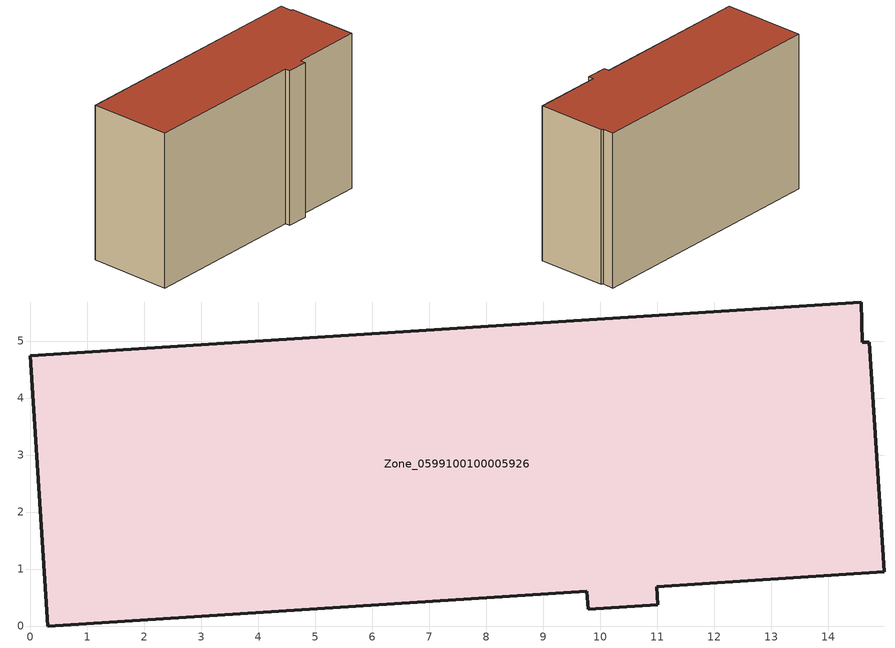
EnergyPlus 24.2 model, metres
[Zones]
Zone_0599100100005926
 floor ground (C_G): 10.99,0.69 11.01,0.37 9.78,0.29 9.76,0.61 0.3,0 0,4.74 14.58,5.68 14.59,4.98 14.71,4.98 14.98,0.95 z0
 wall outside (C_F): 0.3,0 9.76,0.61 9.78,0.29 11.01,0.37 10.99,0.69 14.98,0.95 14.71,4.98 14.59,4.98 14.58,5.68 0,4.74 0.3,0 z0:9.03
 roof outside (C_R): 14.59,4.98 14.58,5.68 0,4.74 0.3,0 9.76,0.61 9.78,0.29 11.01,0.37 10.99,0.69 14.98,0.95 14.71,4.98 z9.03
[BUILDING]
Pand.0599100100005926: North Axis=0; Terrain=City; Loads Convergence Tolerance Value=0.04; Temperature Convergence Tolerance Value=0.4; Solar Distribution=FullExterior; Maximum Number of Warmup Days=25; Minimum Number of Warmup Days=1
[Site:Location]
Rotterdam.The.Hague.AP_ZH_NLD Design_Conditions: Latitude=51.96; Longitude=4.45; Time Zone=1; Elevation=-4.5
[SITE:GROUNDTEMPERATURE:BUILDINGSURFACE]
18, 18, 18, 18, 18, 18, 18, 18, 18, 18, 18, 18
[MATERIAL] Thermal Absorptance=0.9; Solar Absorptance=0.7; Visible Absorptance=0.7
Name | Roughness | Thickness | Conductivity | Density | Specific Heat
G.TI.2006-2014 | MediumSmooth | 0.15 | 0.06 | 540 | 1210
F.TI.2006-2014 | Rough | 0.3 | 0.12 | 1920 | 840
R.TI.2006-2014 | MediumRough | 0.2 | 0.08 | 1500 | 1000
[CONSTRUCTION]
C_G: G.TI.2006-2014
C_F: F.TI.2006-2014
C_R: R.TI.2006-2014
[ZONE]
Zone_0599100100005926: Type=1; Multiplier=1; Ceiling Height=Autocalculate; Volume=Autocalculate; Floor Area=autocalculate; Part of Total Floor Area=Yes
[ZONEINFILTRATION:DESIGNFLOWRATE]
Infil_Zone_0599100100005926: Zone or ZoneList or Space or SpaceList=Zone_0599100100005926; Schedule=AlwaysOn; Design Flow Rate Calculation Method=Flow/Area; Flow Rate per Floor Area=0.0015; Constant Term Coefficient=1; Temperature Term Coefficient=0; Velocity Term Coefficient=0; Velocity Squared Term Coefficient=0
[HVACTEMPLATE:ZONE:IDEALLOADSAIRSYSTEM]
Zone_0599100100005926: Maximum Heating Supply Air Temperature=50; Minimum Cooling Supply Air Temperature=13; Maximum Heating Supply Air Humidity Ratio=0.0156; Minimum Cooling Supply Air Humidity Ratio=0.0077; Heating Limit=NoLimit; Cooling Limit=NoLimit; Dehumidification Control Type=ConstantSensibleHeatRatio; Cooling Sensible Heat Ratio=0.7; Dehumidification Setpoint=60; Humidification Control Type=None; Humidification Setpoint=30; Outdoor Air Method=None; Outdoor Air Flow Rate per Person=0.00944; Outdoor Air Flow Rate per Zone Floor Area=0; Outdoor Air Flow Rate per Zone=0; Demand Controlled Ventilation Type=None; Outdoor Air Economizer Type=NoEconomizer; Heat Recovery Type=None; Sensible Heat Recovery Effectiveness=0.7; Latent Heat Recovery Effectiveness=0.65
[ZONECONTROL:THERMOSTAT]
ThermostatControl_Zone_0599100100005926: Zone or ZoneList=Zone_0599100100005926; Control Type Schedule=DualSetpointControlType; Control 1=Thermostat_Zone_0599100100005926; Temperature Difference Between Cutout And Setpoint=0
[THERMOSTATSETPOINT:DUALSETPOINT]
Thermostat_Zone_0599100100005926: Heating Setpoint Temperature Schedule=HeatingSetpoint_Zone_0599100100005926; Cooling Setpoint Temperature Schedule=CoolingSetpoint_Zone_0599100100005926
[SCHEDULE:COMPACT]
HeatingSetpoint_Zone_0599100100005926: Through: 12/31, For: AllDays, Until: 24:00, 21
CoolingSetpoint_Zone_0599100100005926: Through: 12/31, For: AllDays, Until: 24:00, 24
DualSetpointControlType: Through: 12/31, For: AllDays, Until: 24:00, 4
AlwaysOn: Through: 12/31, For: AllDays, Until: 24:00, 1
